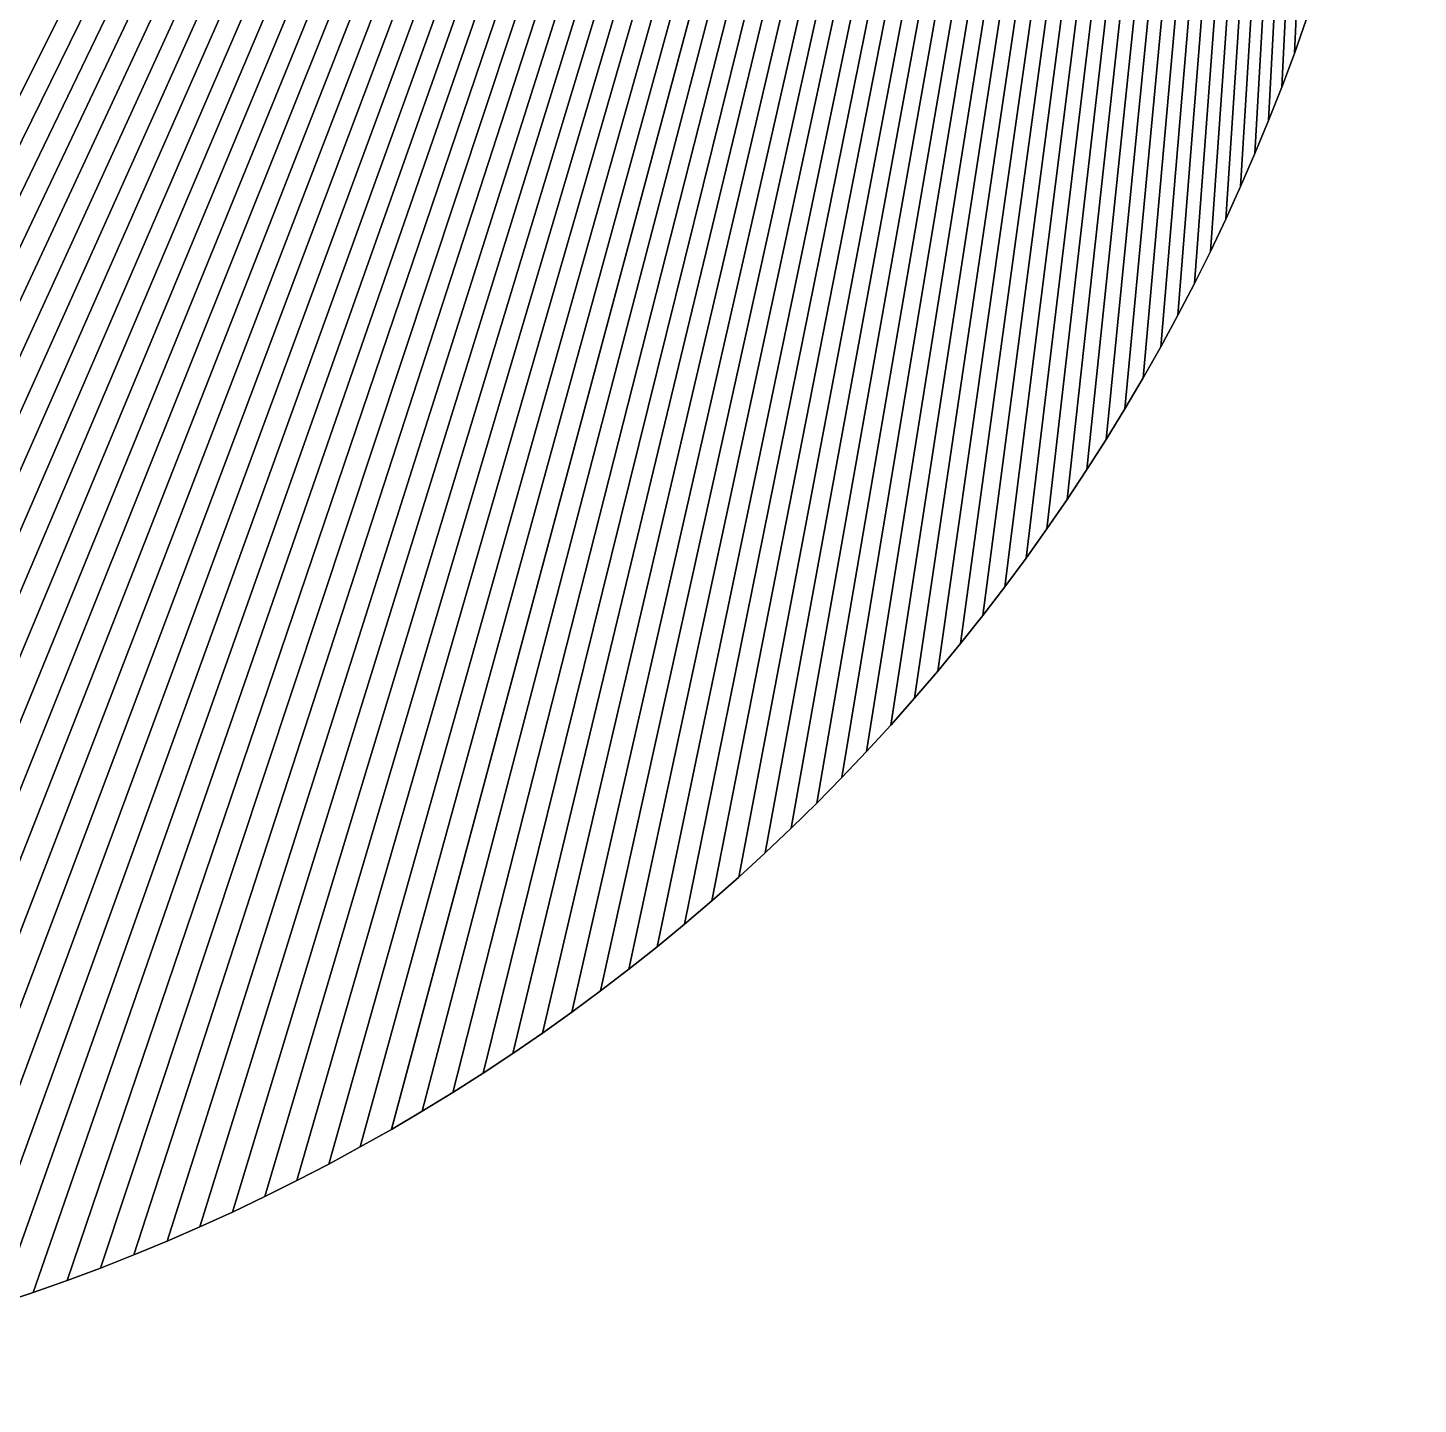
# Model space of a CAD drawing. Header units: metres. Extents: x 0 to 400, y 0 to 400.
# Drawn here: x 332.3 to 400, y 200 to 267.1 of the extents above; entities that cross this region are included whole.
import ezdxf

# ---------------------------------------------------------------- set-up
doc = ezdxf.new("R2010")
doc.units = ezdxf.units.M

msp = doc.modelspace()

# ---------------------------------------------------------------- linework, layer by layer
for p, q in [((394.55188, 267.4432, -800), (393.96924, 265.79797, -800)), ((394.55188, 267.4432, -1200), (393.96924, 265.79797, -1200)), ((394.55188, 267.4432, -1200), (393.96924, 265.79797, -1200)), ((393.96924, 265.79797, -800), (394.55188, 267.4432, -800)), ((393.96924, 265.79797, -800), (393.35803, 264.1632, -800)), ((393.96924, 265.79797, -1200), (393.35803, 264.1632, -1200)), ((393.96924, 265.79797, -1200), (393.35803, 264.1632, -1200)), ((393.35803, 264.1632, -800), (393.96924, 265.79797, -800)), ((393.96924, 265.79797, -1200), (393.96924, 265.79797, -800)), ((393.96924, 265.79797, -800), (393.96924, 265.79797, -1200)), ((393.35803, 264.1632, -800), (392.71838, 262.53934, -800)), ((393.35803, 264.1632, -1200), (392.71838, 262.53934, -1200)), ((393.35803, 264.1632, -1200), (392.71838, 262.53934, -1200)), ((392.71838, 262.53934, -800), (393.35803, 264.1632, -800)), ((393.35803, 264.1632, -1200), (393.35803, 264.1632, -800)), ((393.35803, 264.1632, -800), (393.35803, 264.1632, -1200)), ((392.71838, 262.53934, -800), (392.05048, 260.92688, -800)), ((392.71838, 262.53934, -1200), (392.05048, 260.92688, -1200)), ((392.71838, 262.53934, -1200), (392.05048, 260.92688, -1200)), ((392.05048, 260.92688, -800), (392.71838, 262.53934, -800)), ((392.71838, 262.53934, -1200), (392.71838, 262.53934, -800)), ((392.71838, 262.53934, -800), (392.71838, 262.53934, -1200)), ((392.05048, 260.92688, -800), (391.35455, 259.32635, -800)), ((392.05048, 260.92688, -1200), (391.35455, 259.32635, -1200)), ((392.05048, 260.92688, -1200), (391.35455, 259.32635, -1200)), ((391.35455, 259.32635, -800), (392.05048, 260.92688, -800)), ((392.05048, 260.92688, -1200), (392.05048, 260.92688, -800)), ((392.05048, 260.92688, -800), (392.05048, 260.92688, -1200)), ((391.35455, 259.32635, -800), (390.63077, 257.73816, -800)), ((391.35455, 259.32635, -1200), (390.63077, 257.73816, -1200)), ((391.35455, 259.32635, -1200), (390.63077, 257.73816, -1200)), ((390.63077, 257.73816, -800), (391.35455, 259.32635, -800)), ((391.35455, 259.32635, -1200), (391.35455, 259.32635, -800)), ((391.35455, 259.32635, -800), (391.35455, 259.32635, -1200)), ((390.63077, 257.73816, -800), (389.8794, 256.16287, -800)), ((390.63077, 257.73816, -1200), (389.8794, 256.16287, -1200)), ((390.63077, 257.73816, -1200), (389.8794, 256.16287, -1200)), ((389.8794, 256.16287, -800), (390.63077, 257.73816, -800)), ((390.63077, 257.73816, -1200), (390.63077, 257.73816, -800)), ((390.63077, 257.73816, -800), (390.63077, 257.73816, -1200)), ((389.8794, 256.16287, -800), (389.10065, 254.60095, -800)), ((389.8794, 256.16287, -1200), (389.10065, 254.60095, -1200)), ((389.8794, 256.16287, -1200), (389.10065, 254.60095, -1200)), ((389.10065, 254.60095, -800), (389.8794, 256.16287, -800)), ((389.8794, 256.16287, -1200), (389.8794, 256.16287, -800)), ((389.8794, 256.16287, -800), (389.8794, 256.16287, -1200)), ((389.10065, 254.60095, -800), (388.29477, 253.05286, -800)), ((389.10065, 254.60095, -1200), (388.29477, 253.05286, -1200)), ((389.10065, 254.60095, -1200), (388.29477, 253.05286, -1200)), ((388.29477, 253.05286, -800), (389.10065, 254.60095, -800)), ((389.10065, 254.60095, -1200), (389.10065, 254.60095, -800)), ((389.10065, 254.60095, -800), (389.10065, 254.60095, -1200)), ((388.29477, 253.05286, -800), (387.46198, 251.51906, -800)), ((388.29477, 253.05286, -1200), (387.46198, 251.51906, -1200)), ((388.29477, 253.05286, -1200), (387.46198, 251.51906, -1200)), ((387.46198, 251.51906, -800), (388.29477, 253.05286, -800)), ((388.29477, 253.05286, -1200), (388.29477, 253.05286, -800)), ((388.29477, 253.05286, -800), (388.29477, 253.05286, -1200)), ((387.46198, 251.51906, -800), (386.60254, 249.99998, -800)), ((387.46198, 251.51906, -1200), (386.60254, 249.99998, -1200)), ((387.46198, 251.51906, -1200), (386.60254, 249.99998, -1200)), ((386.60254, 249.99998, -800), (387.46198, 251.51906, -800)), ((387.46198, 251.51906, -1200), (387.46198, 251.51906, -800)), ((387.46198, 251.51906, -800), (387.46198, 251.51906, -1200)), ((386.60254, 249.99998, -800), (385.71674, 248.49619, -800)), ((386.60254, 249.99998, -1200), (385.71674, 248.49619, -1200)), ((386.60254, 249.99998, -1200), (385.71674, 248.49619, -1200)), ((385.71674, 248.49619, -800), (386.60254, 249.99998, -800)), ((386.60254, 249.99998, -1200), (386.60254, 249.99998, -800)), ((386.60254, 249.99998, -800), (386.60254, 249.99998, -1200)), ((385.71674, 248.49619, -800), (384.8048, 247.00807, -800)), ((385.71674, 248.49619, -1200), (384.8048, 247.00807, -1200)), ((385.71674, 248.49619, -1200), (384.8048, 247.00807, -1200)), ((384.8048, 247.00807, -800), (385.71674, 248.49619, -800)), ((385.71674, 248.49619, -1200), (385.71674, 248.49619, -800)), ((385.71674, 248.49619, -800), (385.71674, 248.49619, -1200)), ((384.8048, 247.00807, -800), (383.86707, 245.5361, -800)), ((384.8048, 247.00807, -1200), (383.86707, 245.5361, -1200)), ((384.8048, 247.00807, -1200), (383.86707, 245.5361, -1200)), ((383.86707, 245.5361, -800), (384.8048, 247.00807, -800)), ((384.8048, 247.00807, -1200), (384.8048, 247.00807, -800)), ((384.8048, 247.00807, -800), (384.8048, 247.00807, -1200)), ((383.86707, 245.5361, -800), (382.90375, 244.08069, -800)), ((383.86707, 245.5361, -1200), (382.90375, 244.08069, -1200)), ((383.86707, 245.5361, -1200), (382.90375, 244.08069, -1200)), ((382.90375, 244.08069, -800), (383.86707, 245.5361, -800)), ((383.86707, 245.5361, -1200), (383.86707, 245.5361, -800)), ((383.86707, 245.5361, -800), (383.86707, 245.5361, -1200)), ((382.90375, 244.08069, -800), (381.9152, 242.64233, -800)), ((382.90375, 244.08069, -1200), (381.9152, 242.64233, -1200)), ((382.90375, 244.08069, -1200), (381.9152, 242.64233, -1200)), ((381.9152, 242.64233, -800), (382.90375, 244.08069, -800)), ((382.90375, 244.08069, -1200), (382.90375, 244.08069, -800)), ((382.90375, 244.08069, -800), (382.90375, 244.08069, -1200)), ((381.9152, 242.64233, -800), (380.9017, 241.22147, -800)), ((381.9152, 242.64233, -1200), (380.9017, 241.22147, -1200)), ((381.9152, 242.64233, -1200), (380.9017, 241.22147, -1200)), ((380.9017, 241.22147, -800), (381.9152, 242.64233, -800)), ((381.9152, 242.64233, -1200), (381.9152, 242.64233, -800)), ((381.9152, 242.64233, -800), (381.9152, 242.64233, -1200)), ((380.9017, 241.22147, -800), (379.86356, 239.8185, -800)), ((380.9017, 241.22147, -1200), (379.86356, 239.8185, -1200)), ((380.9017, 241.22147, -1200), (379.86356, 239.8185, -1200)), ((379.86356, 239.8185, -800), (380.9017, 241.22147, -800)), ((380.9017, 241.22147, -1200), (380.9017, 241.22147, -800)), ((380.9017, 241.22147, -800), (380.9017, 241.22147, -1200)), ((379.86356, 239.8185, -800), (378.8011, 238.43387, -800)), ((379.86356, 239.8185, -1200), (378.8011, 238.43387, -1200)), ((379.86356, 239.8185, -1200), (378.8011, 238.43387, -1200)), ((378.8011, 238.43387, -800), (379.86356, 239.8185, -800)), ((379.86356, 239.8185, -1200), (379.86356, 239.8185, -800)), ((379.86356, 239.8185, -800), (379.86356, 239.8185, -1200)), ((378.8011, 238.43387, -800), (377.71457, 237.06793, -800)), ((378.8011, 238.43387, -1200), (377.71457, 237.06793, -1200)), ((378.8011, 238.43387, -1200), (377.71457, 237.06793, -1200)), ((377.71457, 237.06793, -800), (378.8011, 238.43387, -800)), ((378.8011, 238.43387, -1200), (378.8011, 238.43387, -800)), ((378.8011, 238.43387, -800), (378.8011, 238.43387, -1200)), ((377.71457, 237.06793, -800), (376.60443, 235.72122, -800)), ((377.71457, 237.06793, -1200), (376.60443, 235.72122, -1200)), ((377.71457, 237.06793, -1200), (376.60443, 235.72122, -1200)), ((376.60443, 235.72122, -800), (377.71457, 237.06793, -800)), ((377.71457, 237.06793, -1200), (377.71457, 237.06793, -800)), ((377.71457, 237.06793, -800), (377.71457, 237.06793, -1200)), ((376.60443, 235.72122, -800), (375.47095, 234.39409, -800)), ((376.60443, 235.72122, -1200), (375.47095, 234.39409, -1200)), ((376.60443, 235.72122, -1200), (375.47095, 234.39409, -1200)), ((375.47095, 234.39409, -800), (376.60443, 235.72122, -800)), ((376.60443, 235.72122, -1200), (376.60443, 235.72122, -800)), ((376.60443, 235.72122, -800), (376.60443, 235.72122, -1200)), ((375.47095, 234.39409, -800), (374.31448, 233.08694, -800)), ((375.47095, 234.39409, -1200), (374.31448, 233.08694, -1200)), ((375.47095, 234.39409, -1200), (374.31448, 233.08694, -1200)), ((374.31448, 233.08694, -800), (375.47095, 234.39409, -800)), ((375.47095, 234.39409, -1200), (375.47095, 234.39409, -800)), ((375.47095, 234.39409, -800), (375.47095, 234.39409, -1200)), ((374.31448, 233.08694, -800), (373.13538, 231.80017, -800)), ((374.31448, 233.08694, -1200), (373.13538, 231.80017, -1200)), ((374.31448, 233.08694, -1200), (373.13538, 231.80017, -1200)), ((373.13538, 231.80017, -800), (374.31448, 233.08694, -800)), ((374.31448, 233.08694, -1200), (374.31448, 233.08694, -800)), ((374.31448, 233.08694, -800), (374.31448, 233.08694, -1200)), ((373.13538, 231.80017, -800), (371.93396, 230.53415, -800)), ((373.13538, 231.80017, -1200), (371.93396, 230.53415, -1200)), ((373.13538, 231.80017, -1200), (371.93396, 230.53415, -1200)), ((371.93396, 230.53415, -800), (373.13538, 231.80017, -800)), ((373.13538, 231.80017, -1200), (373.13538, 231.80017, -800)), ((373.13538, 231.80017, -800), (373.13538, 231.80017, -1200)), ((371.93396, 230.53415, -800), (370.71066, 229.2893, -800)), ((371.93396, 230.53415, -1200), (370.71066, 229.2893, -1200)), ((371.93396, 230.53415, -1200), (370.71066, 229.2893, -1200)), ((370.71066, 229.2893, -800), (371.93396, 230.53415, -800)), ((371.93396, 230.53415, -1200), (371.93396, 230.53415, -800)), ((371.93396, 230.53415, -800), (371.93396, 230.53415, -1200)), ((370.71066, 229.2893, -800), (369.46582, 228.06601, -800)), ((370.71066, 229.2893, -1200), (369.46582, 228.06601, -1200)), ((370.71066, 229.2893, -1200), (369.46582, 228.06601, -1200)), ((369.46582, 228.06601, -800), (370.71066, 229.2893, -800)), ((370.71066, 229.2893, -1200), (370.71066, 229.2893, -800)), ((370.71066, 229.2893, -800), (370.71066, 229.2893, -1200)), ((369.46582, 228.06601, -800), (368.19983, 226.86464, -800)), ((369.46582, 228.06601, -1200), (368.19983, 226.86464, -1200)), ((369.46582, 228.06601, -1200), (368.19983, 226.86464, -1200)), ((368.19983, 226.86464, -800), (369.46582, 228.06601, -800)), ((369.46582, 228.06601, -1200), (369.46582, 228.06601, -800)), ((369.46582, 228.06601, -800), (369.46582, 228.06601, -1200)), ((368.19983, 226.86464, -800), (366.9131, 225.68552, -800)), ((368.19983, 226.86464, -1200), (366.9131, 225.68552, -1200)), ((368.19983, 226.86464, -1200), (366.9131, 225.68552, -1200)), ((366.9131, 225.68552, -800), (368.19983, 226.86464, -800)), ((368.19983, 226.86464, -1200), (368.19983, 226.86464, -800)), ((368.19983, 226.86464, -800), (368.19983, 226.86464, -1200)), ((366.9131, 225.68552, -800), (365.6059, 224.52902, -800)), ((366.9131, 225.68552, -1200), (365.6059, 224.52902, -1200)), ((366.9131, 225.68552, -1200), (365.6059, 224.52902, -1200)), ((365.6059, 224.52902, -800), (366.9131, 225.68552, -800)), ((366.9131, 225.68552, -1200), (366.9131, 225.68552, -800)), ((366.9131, 225.68552, -800), (366.9131, 225.68552, -1200)), ((365.6059, 224.52902, -800), (364.27875, 223.39555, -800)), ((365.6059, 224.52902, -1200), (364.27875, 223.39555, -1200)), ((365.6059, 224.52902, -1200), (364.27875, 223.39555, -1200)), ((364.27875, 223.39555, -800), (365.6059, 224.52902, -800)), ((365.6059, 224.52902, -1200), (365.6059, 224.52902, -800)), ((365.6059, 224.52902, -800), (365.6059, 224.52902, -1200)), ((364.27875, 223.39555, -800), (362.93204, 222.2854, -800)), ((364.27875, 223.39555, -1200), (362.93204, 222.2854, -1200)), ((364.27875, 223.39555, -1200), (362.93204, 222.2854, -1200)), ((362.93204, 222.2854, -800), (364.27875, 223.39555, -800)), ((364.27875, 223.39555, -1200), (364.27875, 223.39555, -800)), ((364.27875, 223.39555, -800), (364.27875, 223.39555, -1200)), ((362.93204, 222.2854, -800), (361.56616, 221.19893, -800)), ((362.93204, 222.2854, -1200), (361.56616, 221.19893, -1200)), ((362.93204, 222.2854, -1200), (361.56616, 221.19893, -1200)), ((361.56616, 221.19893, -800), (362.93204, 222.2854, -800)), ((362.93204, 222.2854, -1200), (362.93204, 222.2854, -800)), ((362.93204, 222.2854, -800), (362.93204, 222.2854, -1200)), ((361.56616, 221.19893, -800), (360.18152, 220.13646, -800)), ((361.56616, 221.19893, -1200), (360.18152, 220.13646, -1200)), ((361.56616, 221.19893, -1200), (360.18152, 220.13646, -1200)), ((360.18152, 220.13646, -800), (361.56616, 221.19893, -800)), ((361.56616, 221.19893, -1200), (361.56616, 221.19893, -800)), ((361.56616, 221.19893, -800), (361.56616, 221.19893, -1200)), ((360.18152, 220.13646, -800), (358.7785, 219.0983, -800)), ((360.18152, 220.13646, -1200), (358.7785, 219.0983, -1200)), ((360.18152, 220.13646, -1200), (358.7785, 219.0983, -1200)), ((358.7785, 219.0983, -800), (360.18152, 220.13646, -800)), ((360.18152, 220.13646, -1200), (360.18152, 220.13646, -800)), ((360.18152, 220.13646, -800), (360.18152, 220.13646, -1200)), ((358.7785, 219.0983, -800), (357.35764, 218.08478, -800)), ((358.7785, 219.0983, -1200), (357.35764, 218.08478, -1200)), ((358.7785, 219.0983, -1200), (357.35764, 218.08478, -1200)), ((357.35764, 218.08478, -800), (358.7785, 219.0983, -800)), ((358.7785, 219.0983, -1200), (358.7785, 219.0983, -800)), ((358.7785, 219.0983, -800), (358.7785, 219.0983, -1200)), ((357.35764, 218.08478, -800), (355.91928, 217.09624, -800)), ((357.35764, 218.08478, -1200), (355.91928, 217.09624, -1200)), ((357.35764, 218.08478, -1200), (355.91928, 217.09624, -1200)), ((355.91928, 217.09624, -800), (357.35764, 218.08478, -800)), ((357.35764, 218.08478, -1200), (357.35764, 218.08478, -800)), ((357.35764, 218.08478, -800), (357.35764, 218.08478, -1200)), ((355.91928, 217.09624, -800), (354.46393, 216.13295, -800)), ((355.91928, 217.09624, -1200), (354.46393, 216.13295, -1200)), ((355.91928, 217.09624, -1200), (354.46393, 216.13295, -1200)), ((354.46393, 216.13295, -800), (355.91928, 217.09624, -800)), ((355.91928, 217.09624, -1200), (355.91928, 217.09624, -800)), ((355.91928, 217.09624, -800), (355.91928, 217.09624, -1200)), ((354.46393, 216.13295, -800), (352.99194, 215.1952, -800)), ((354.46393, 216.13295, -1200), (352.99194, 215.1952, -1200)), ((354.46393, 216.13295, -1200), (352.99194, 215.1952, -1200)), ((352.99194, 215.1952, -800), (354.46393, 216.13295, -800)), ((354.46393, 216.13295, -1200), (354.46393, 216.13295, -800)), ((354.46393, 216.13295, -800), (354.46393, 216.13295, -1200)), ((352.99194, 215.1952, -800), (351.50378, 214.28326, -800)), ((352.99194, 215.1952, -1200), (351.50378, 214.28326, -1200)), ((352.99194, 215.1952, -1200), (351.50378, 214.28326, -1200)), ((351.50378, 214.28326, -800), (352.99194, 215.1952, -800)), ((352.99194, 215.1952, -1200), (352.99194, 215.1952, -800)), ((352.99194, 215.1952, -800), (352.99194, 215.1952, -1200)), ((351.50378, 214.28326, -800), (350, 213.39746, -800)), ((351.50378, 214.28326, -1200), (350, 213.39746, -1200)), ((351.50378, 214.28326, -1200), (350, 213.39746, -1200)), ((350, 213.39746, -800), (351.50378, 214.28326, -800)), ((351.50378, 214.28326, -1200), (351.50378, 214.28326, -800)), ((351.50378, 214.28326, -800), (351.50378, 214.28326, -1200)), ((350, 213.39746, -800), (348.48096, 212.53802, -800)), ((350, 213.39746, -1200), (348.48096, 212.53802, -1200)), ((350, 213.39746, -1200), (348.48096, 212.53802, -1200)), ((348.48096, 212.53802, -800), (350, 213.39746, -800)), ((350, 213.39746, -1200), (350, 213.39746, -800)), ((350, 213.39746, -800), (350, 213.39746, -1200)), ((348.48096, 212.53802, -800), (346.94717, 211.70525, -800)), ((348.48096, 212.53802, -1200), (346.94717, 211.70525, -1200)), ((348.48096, 212.53802, -1200), (346.94717, 211.70525, -1200)), ((346.94717, 211.70525, -800), (348.48096, 212.53802, -800)), ((348.48096, 212.53802, -1200), (348.48096, 212.53802, -800)), ((348.48096, 212.53802, -800), (348.48096, 212.53802, -1200)), ((346.94717, 211.70525, -800), (345.39902, 210.89934, -800)), ((346.94717, 211.70525, -1200), (345.39902, 210.89934, -1200)), ((346.94717, 211.70525, -1200), (345.39902, 210.89934, -1200)), ((345.39902, 210.89934, -800), (346.94717, 211.70525, -800)), ((346.94717, 211.70525, -1200), (346.94717, 211.70525, -800)), ((346.94717, 211.70525, -800), (346.94717, 211.70525, -1200)), ((345.39902, 210.89934, -800), (343.8371, 210.12059, -800)), ((345.39902, 210.89934, -1200), (343.8371, 210.12059, -1200)), ((345.39902, 210.89934, -1200), (343.8371, 210.12059, -1200)), ((343.8371, 210.12059, -800), (345.39902, 210.89934, -800)), ((345.39902, 210.89934, -1200), (345.39902, 210.89934, -800)), ((345.39902, 210.89934, -800), (345.39902, 210.89934, -1200)), ((343.8371, 210.12059, -800), (342.2618, 209.36922, -800)), ((343.8371, 210.12059, -1200), (342.2618, 209.36922, -1200)), ((343.8371, 210.12059, -1200), (342.2618, 209.36922, -1200)), ((342.2618, 209.36922, -800), (343.8371, 210.12059, -800)), ((343.8371, 210.12059, -1200), (343.8371, 210.12059, -800)), ((343.8371, 210.12059, -800), (343.8371, 210.12059, -1200)), ((342.2618, 209.36922, -800), (340.67368, 208.64545, -800)), ((342.2618, 209.36922, -1200), (340.67368, 208.64545, -1200)), ((342.2618, 209.36922, -1200), (340.67368, 208.64545, -1200)), ((340.67368, 208.64545, -800), (342.2618, 209.36922, -800)), ((342.2618, 209.36922, -1200), (342.2618, 209.36922, -800)), ((342.2618, 209.36922, -800), (342.2618, 209.36922, -1200)), ((340.67368, 208.64545, -800), (339.07312, 207.94952, -800)), ((340.67368, 208.64545, -1200), (339.07312, 207.94952, -1200)), ((340.67368, 208.64545, -1200), (339.07312, 207.94952, -1200)), ((339.07312, 207.94952, -800), (340.67368, 208.64545, -800)), ((340.67368, 208.64545, -1200), (340.67368, 208.64545, -800)), ((340.67368, 208.64545, -800), (340.67368, 208.64545, -1200)), ((339.07312, 207.94952, -800), (337.46063, 207.28162, -800)), ((339.07312, 207.94952, -1200), (337.46063, 207.28162, -1200)), ((339.07312, 207.94952, -1200), (337.46063, 207.28162, -1200)), ((337.46063, 207.28162, -800), (339.07312, 207.94952, -800)), ((339.07312, 207.94952, -1200), (339.07312, 207.94952, -800)), ((339.07312, 207.94952, -800), (339.07312, 207.94952, -1200)), ((337.46063, 207.28162, -800), (335.8368, 206.64195, -800)), ((337.46063, 207.28162, -1200), (335.8368, 206.64195, -1200)), ((337.46063, 207.28162, -1200), (335.8368, 206.64195, -1200)), ((335.8368, 206.64195, -800), (337.46063, 207.28162, -800)), ((337.46063, 207.28162, -1200), (337.46063, 207.28162, -800)), ((337.46063, 207.28162, -800), (337.46063, 207.28162, -1200)), ((335.8368, 206.64195, -800), (334.20203, 206.03073, -800)), ((335.8368, 206.64195, -1200), (334.20203, 206.03073, -1200)), ((335.8368, 206.64195, -1200), (334.20203, 206.03073, -1200)), ((334.20203, 206.03073, -800), (335.8368, 206.64195, -800)), ((335.8368, 206.64195, -1200), (335.8368, 206.64195, -800)), ((335.8368, 206.64195, -800), (335.8368, 206.64195, -1200)), ((334.20203, 206.03073, -800), (332.55682, 205.44815, -800)), ((334.20203, 206.03073, -1200), (332.55682, 205.44815, -1200)), ((334.20203, 206.03073, -1200), (332.55682, 205.44815, -1200)), ((332.55682, 205.44815, -800), (334.20203, 206.03073, -800)), ((334.20203, 206.03073, -1200), (334.20203, 206.03073, -800)), ((334.20203, 206.03073, -800), (334.20203, 206.03073, -1200)), ((332.55682, 205.44815, -800), (330.9017, 204.89435, -800)), ((332.55682, 205.44815, -1200), (330.9017, 204.89435, -1200)), ((332.55682, 205.44815, -1200), (330.9017, 204.89435, -1200)), ((330.9017, 204.89435, -800), (332.55682, 205.44815, -800)), ((332.55682, 205.44815, -1200), (332.55682, 205.44815, -800)), ((332.55682, 205.44815, -800), (332.55682, 205.44815, -1200))]:
    msp.add_line(p, q)
for points in [[(200, 200, -800), (0, 100, -800), (400, 400, -800), (400.0001, 400.0001, -799.9999)], [(400, 400, -800), (0, 100, -800), (0, 400, -800), (0.0001, 400.0001, -799.9999)], [(200, 200, -1200), (0, 100, -1200), (400, 400, -1200), (400.0001, 400.0001, -1199.9999)], [(400, 400, -1200), (0, 100, -1200), (0, 400, -1200), (0.0001, 400.0001, -1199.9999)], [(200, 200, -800), (400, 400, -800), (300, 200, -800), (300.0001, 200.0001, -799.9999)], [(200, 200, -1200), (400, 400, -1200), (300, 200, -1200), (300.0001, 200.0001, -1199.9999)], [(400, 400, -800), (301.74524, 200.01523, -800), (300, 200, -800), (300.0001, 200.0001, -799.9999)], [(400, 400, -1200), (301.74524, 200.01523, -1200), (300, 200, -1200), (300.0001, 200.0001, -1199.9999)], [(400, 400, -800), (303.48993, 200.06091, -800), (301.74524, 200.01523, -800), (301.74533, 200.01534, -799.9999)], [(400, 400, -1200), (303.48993, 200.06091, -1200), (301.74524, 200.01523, -1200), (301.74533, 200.01534, -1199.9999)], [(400, 400, -800), (305.2336, 200.13705, -800), (303.48993, 200.06091, -800), (303.49002, 200.06102, -799.9999)], [(400, 400, -1200), (305.2336, 200.13705, -1200), (303.48993, 200.06091, -1200), (303.49002, 200.06102, -1199.9999)], [(400, 400, -800), (306.97565, 200.24359, -800), (305.2336, 200.13705, -800), (305.2337, 200.13716, -799.9999)], [(400, 400, -1200), (306.97565, 200.24359, -1200), (305.2336, 200.13705, -1200), (305.2337, 200.13716, -1199.9999)], [(400, 400, -800), (308.71558, 200.38052, -800), (306.97565, 200.24359, -800), (306.97574, 200.2437, -799.9999)], [(400, 400, -1200), (308.71558, 200.38052, -1200), (306.97565, 200.24359, -1200), (306.97574, 200.2437, -1199.9999)], [(400, 400, -800), (310.45285, 200.5478, -800), (308.71558, 200.38052, -800), (308.71567, 200.38063, -799.9999)], [(400, 400, -1200), (310.45285, 200.5478, -1200), (308.71558, 200.38052, -1200), (308.71567, 200.38063, -1199.9999)], [(400, 400, -800), (312.18692, 200.74538, -800), (310.45285, 200.5478, -800), (310.45294, 200.54791, -799.9999)], [(400, 400, -1200), (312.18692, 200.74538, -1200), (310.45285, 200.5478, -1200), (310.45294, 200.54791, -1199.9999)], [(400, 400, -800), (313.91733, 200.9732, -800), (312.18692, 200.74538, -800), (312.187, 200.74548, -799.9999)], [(400, 400, -1200), (313.91733, 200.9732, -1200), (312.18692, 200.74538, -1200), (312.187, 200.74548, -1199.9999)], [(400, 400, -800), (315.64346, 201.23117, -800), (313.91733, 200.9732, -800), (313.91742, 200.97331, -799.9999)], [(400, 400, -1200), (315.64346, 201.23117, -1200), (313.91733, 200.9732, -1200), (313.91742, 200.97331, -1199.9999)], [(400, 400, -800), (317.3648, 201.51923, -800), (315.64346, 201.23117, -800), (315.64355, 201.23128, -799.9999)], [(400, 400, -1200), (317.3648, 201.51923, -1200), (315.64346, 201.23117, -1200), (315.64355, 201.23128, -1199.9999)], [(400, 400, -800), (319.08087, 201.83728, -800), (317.3648, 201.51923, -800), (317.3649, 201.51933, -799.9999)], [(400, 400, -1200), (319.08087, 201.83728, -1200), (317.3648, 201.51923, -1200), (317.3649, 201.51933, -1199.9999)], [(400, 400, -800), (320.79114, 202.18524, -800), (319.08087, 201.83728, -800), (319.08096, 201.83739, -799.9999)], [(400, 400, -1200), (320.79114, 202.18524, -1200), (319.08087, 201.83728, -1200), (319.08096, 201.83739, -1199.9999)], [(400, 400, -800), (322.49512, 202.563, -800), (320.79114, 202.18524, -800), (320.79123, 202.18535, -799.9999)], [(400, 400, -1200), (322.49512, 202.563, -1200), (320.79114, 202.18524, -1200), (320.79123, 202.18535, -1199.9999)], [(400, 400, -800), (324.1922, 202.97043, -800), (322.49512, 202.563, -800), (322.4952, 202.56311, -799.9999)], [(400, 400, -1200), (324.1922, 202.97043, -1200), (322.49512, 202.563, -1200), (322.4952, 202.56311, -1199.9999)], [(400, 400, -800), (325.8819, 203.40741, -800), (324.1922, 202.97043, -800), (324.1923, 202.97054, -799.9999)], [(400, 400, -1200), (325.8819, 203.40741, -1200), (324.1922, 202.97043, -1200), (324.1923, 202.97054, -1199.9999)], [(400, 400, -800), (327.56372, 203.87383, -800), (325.8819, 203.40741, -800), (325.882, 203.40752, -799.9999)], [(400, 400, -1200), (327.56372, 203.87383, -1200), (325.8819, 203.40741, -1200), (325.882, 203.40752, -1199.9999)], [(400, 400, -800), (329.23715, 204.3695, -800), (327.56372, 203.87383, -800), (327.5638, 203.87393, -799.9999)], [(400, 400, -1200), (329.23715, 204.3695, -1200), (327.56372, 203.87383, -1200), (327.5638, 203.87393, -1199.9999)], [(400, 400, -800), (330.9017, 204.89435, -800), (329.23715, 204.3695, -800), (329.23724, 204.36961, -799.9999)], [(400, 400, -1200), (330.9017, 204.89435, -1200), (329.23715, 204.3695, -1200), (329.23724, 204.36961, -1199.9999)], [(400, 400, -800), (332.55682, 205.44815, -800), (330.9017, 204.89435, -800), (330.9018, 204.89445, -799.9999)], [(400, 400, -1200), (332.55682, 205.44815, -1200), (330.9017, 204.89435, -1200), (330.9018, 204.89445, -1199.9999)], [(400, 400, -800), (334.20203, 206.03073, -800), (332.55682, 205.44815, -800), (332.55692, 205.44826, -799.9999)], [(400, 400, -1200), (334.20203, 206.03073, -1200), (332.55682, 205.44815, -1200), (332.55692, 205.44826, -1199.9999)], [(400, 400, -800), (335.8368, 206.64195, -800), (334.20203, 206.03073, -800), (334.20212, 206.03084, -799.9999)], [(400, 400, -1200), (335.8368, 206.64195, -1200), (334.20203, 206.03073, -1200), (334.20212, 206.03084, -1199.9999)], [(400, 400, -800), (337.46063, 207.28162, -800), (335.8368, 206.64195, -800), (335.83688, 206.64206, -799.9999)], [(400, 400, -1200), (337.46063, 207.28162, -1200), (335.8368, 206.64195, -1200), (335.83688, 206.64206, -1199.9999)], [(400, 400, -800), (339.07312, 207.94952, -800), (337.46063, 207.28162, -800), (337.46072, 207.28172, -799.9999)], [(400, 400, -1200), (339.07312, 207.94952, -1200), (337.46063, 207.28162, -1200), (337.46072, 207.28172, -1199.9999)], [(400, 400, -800), (340.67368, 208.64545, -800), (339.07312, 207.94952, -800), (339.0732, 207.94963, -799.9999)], [(400, 400, -1200), (340.67368, 208.64545, -1200), (339.07312, 207.94952, -1200), (339.0732, 207.94963, -1199.9999)], [(400, 400, -800), (342.2618, 209.36922, -800), (340.67368, 208.64545, -800), (340.67377, 208.64555, -799.9999)], [(400, 400, -1200), (342.2618, 209.36922, -1200), (340.67368, 208.64545, -1200), (340.67377, 208.64555, -1199.9999)], [(400, 400, -800), (343.8371, 210.12059, -800), (342.2618, 209.36922, -800), (342.2619, 209.36932, -799.9999)], [(400, 400, -1200), (343.8371, 210.12059, -1200), (342.2618, 209.36922, -1200), (342.2619, 209.36932, -1199.9999)], [(400, 400, -800), (345.39902, 210.89934, -800), (343.8371, 210.12059, -800), (343.8372, 210.1207, -799.9999)], [(400, 400, -1200), (345.39902, 210.89934, -1200), (343.8371, 210.12059, -1200), (343.8372, 210.1207, -1199.9999)], [(400, 400, -800), (346.94717, 211.70525, -800), (345.39902, 210.89934, -800), (345.3991, 210.89944, -799.9999)], [(400, 400, -1200), (346.94717, 211.70525, -1200), (345.39902, 210.89934, -1200), (345.3991, 210.89944, -1199.9999)], [(400, 400, -800), (348.48096, 212.53802, -800), (346.94717, 211.70525, -800), (346.94727, 211.70535, -799.9999)], [(400, 400, -1200), (348.48096, 212.53802, -1200), (346.94717, 211.70525, -1200), (346.94727, 211.70535, -1199.9999)], [(400, 400, -800), (350, 213.39746, -800), (348.48096, 212.53802, -800), (348.48105, 212.53813, -799.9999)], [(400, 400, -1200), (350, 213.39746, -1200), (348.48096, 212.53802, -1200), (348.48105, 212.53813, -1199.9999)], [(400, 400, -800), (351.50378, 214.28326, -800), (350, 213.39746, -800), (350.0001, 213.39757, -799.9999)], [(400, 400, -1200), (351.50378, 214.28326, -1200), (350, 213.39746, -1200), (350.0001, 213.39757, -1199.9999)], [(400, 400, -800), (352.99194, 215.1952, -800), (351.50378, 214.28326, -800), (351.50388, 214.28337, -799.9999)], [(400, 400, -1200), (352.99194, 215.1952, -1200), (351.50378, 214.28326, -1200), (351.50388, 214.28337, -1199.9999)], [(400, 400, -800), (354.46393, 216.13295, -800), (352.99194, 215.1952, -800), (352.99203, 215.19531, -799.9999)], [(400, 400, -1200), (354.46393, 216.13295, -1200), (352.99194, 215.1952, -1200), (352.99203, 215.19531, -1199.9999)], [(400, 400, -800), (355.91928, 217.09624, -800), (354.46393, 216.13295, -800), (354.46402, 216.13306, -799.9999)], [(400, 400, -1200), (355.91928, 217.09624, -1200), (354.46393, 216.13295, -1200), (354.46402, 216.13306, -1199.9999)], [(400, 400, -800), (357.35764, 218.08478, -800), (355.91928, 217.09624, -800), (355.91937, 217.09634, -799.9999)], [(400, 400, -1200), (357.35764, 218.08478, -1200), (355.91928, 217.09624, -1200), (355.91937, 217.09634, -1199.9999)], [(400, 400, -800), (358.7785, 219.0983, -800), (357.35764, 218.08478, -800), (357.35773, 218.08488, -799.9999)], [(400, 400, -1200), (358.7785, 219.0983, -1200), (357.35764, 218.08478, -1200), (357.35773, 218.08488, -1199.9999)], [(400, 400, -800), (360.18152, 220.13646, -800), (358.7785, 219.0983, -800), (358.7786, 219.0984, -799.9999)], [(400, 400, -1200), (360.18152, 220.13646, -1200), (358.7785, 219.0983, -1200), (358.7786, 219.0984, -1199.9999)], [(400, 400, -800), (361.56616, 221.19893, -800), (360.18152, 220.13646, -800), (360.1816, 220.13657, -799.9999)], [(400, 400, -1200), (361.56616, 221.19893, -1200), (360.18152, 220.13646, -1200), (360.1816, 220.13657, -1199.9999)], [(400, 400, -800), (362.93204, 222.2854, -800), (361.56616, 221.19893, -800), (361.56625, 221.19904, -799.9999)], [(400, 400, -1200), (362.93204, 222.2854, -1200), (361.56616, 221.19893, -1200), (361.56625, 221.19904, -1199.9999)], [(400, 400, -800), (364.27875, 223.39555, -800), (362.93204, 222.2854, -800), (362.93213, 222.2855, -799.9999)], [(400, 400, -1200), (364.27875, 223.39555, -1200), (362.93204, 222.2854, -1200), (362.93213, 222.2855, -1199.9999)], [(400, 400, -800), (365.6059, 224.52902, -800), (364.27875, 223.39555, -800), (364.27884, 223.39566, -799.9999)], [(400, 400, -1200), (365.6059, 224.52902, -1200), (364.27875, 223.39555, -1200), (364.27884, 223.39566, -1199.9999)], [(400, 400, -800), (366.9131, 225.68552, -800), (365.6059, 224.52902, -800), (365.606, 224.52913, -799.9999)], [(400, 400, -1200), (366.9131, 225.68552, -1200), (365.6059, 224.52902, -1200), (365.606, 224.52913, -1199.9999)], [(400, 400, -800), (368.19983, 226.86464, -800), (366.9131, 225.68552, -800), (366.91318, 225.68562, -799.9999)], [(400, 400, -1200), (368.19983, 226.86464, -1200), (366.9131, 225.68552, -1200), (366.91318, 225.68562, -1199.9999)], [(400, 400, -800), (369.46582, 228.06601, -800), (368.19983, 226.86464, -800), (368.19992, 226.86475, -799.9999)], [(400, 400, -1200), (369.46582, 228.06601, -1200), (368.19983, 226.86464, -1200), (368.19992, 226.86475, -1199.9999)], [(400, 400, -800), (370.71066, 229.2893, -800), (369.46582, 228.06601, -800), (369.4659, 228.06612, -799.9999)], [(400, 400, -1200), (370.71066, 229.2893, -1200), (369.46582, 228.06601, -1200), (369.4659, 228.06612, -1199.9999)], [(400, 400, -800), (371.93396, 230.53415, -800), (370.71066, 229.2893, -800), (370.71075, 229.28941, -799.9999)], [(400, 400, -1200), (371.93396, 230.53415, -1200), (370.71066, 229.2893, -1200), (370.71075, 229.28941, -1199.9999)], [(400, 400, -800), (373.13538, 231.80017, -800), (371.93396, 230.53415, -800), (371.93405, 230.53426, -799.9999)], [(400, 400, -1200), (373.13538, 231.80017, -1200), (371.93396, 230.53415, -1200), (371.93405, 230.53426, -1199.9999)], [(400, 400, -800), (374.31448, 233.08694, -800), (373.13538, 231.80017, -800), (373.13547, 231.80028, -799.9999)], [(400, 400, -1200), (374.31448, 233.08694, -1200), (373.13538, 231.80017, -1200), (373.13547, 231.80028, -1199.9999)], [(400, 400, -800), (375.47095, 234.39409, -800), (374.31448, 233.08694, -800), (374.31458, 233.08705, -799.9999)], [(400, 400, -1200), (375.47095, 234.39409, -1200), (374.31448, 233.08694, -1200), (374.31458, 233.08705, -1199.9999)], [(400, 400, -800), (376.60443, 235.72122, -800), (375.47095, 234.39409, -800), (375.47104, 234.3942, -799.9999)], [(400, 400, -1200), (376.60443, 235.72122, -1200), (375.47095, 234.39409, -1200), (375.47104, 234.3942, -1199.9999)], [(400, 400, -800), (377.71457, 237.06793, -800), (376.60443, 235.72122, -800), (376.60452, 235.72133, -799.9999)], [(400, 400, -1200), (377.71457, 237.06793, -1200), (376.60443, 235.72122, -1200), (376.60452, 235.72133, -1199.9999)], [(400, 400, -800), (378.8011, 238.43387, -800), (377.71457, 237.06793, -800), (377.71466, 237.06804, -799.9999)], [(400, 400, -1200), (378.8011, 238.43387, -1200), (377.71457, 237.06793, -1200), (377.71466, 237.06804, -1199.9999)], [(400, 400, -800), (379.86356, 239.8185, -800), (378.8011, 238.43387, -800), (378.80118, 238.43398, -799.9999)], [(400, 400, -1200), (379.86356, 239.8185, -1200), (378.8011, 238.43387, -1200), (378.80118, 238.43398, -1199.9999)], [(400, 400, -800), (380.9017, 241.22147, -800), (379.86356, 239.8185, -800), (379.86365, 239.8186, -799.9999)], [(400, 400, -1200), (380.9017, 241.22147, -1200), (379.86356, 239.8185, -1200), (379.86365, 239.8186, -1199.9999)], [(400, 400, -800), (381.9152, 242.64233, -800), (380.9017, 241.22147, -800), (380.9018, 241.22157, -799.9999)], [(400, 400, -1200), (381.9152, 242.64233, -1200), (380.9017, 241.22147, -1200), (380.9018, 241.22157, -1199.9999)], [(400, 400, -800), (382.90375, 244.08069, -800), (381.9152, 242.64233, -800), (381.91528, 242.64244, -799.9999)], [(400, 400, -1200), (382.90375, 244.08069, -1200), (381.9152, 242.64233, -1200), (381.91528, 242.64244, -1199.9999)], [(400, 400, -800), (383.86707, 245.5361, -800), (382.90375, 244.08069, -800), (382.90384, 244.0808, -799.9999)], [(400, 400, -1200), (383.86707, 245.5361, -1200), (382.90375, 244.08069, -1200), (382.90384, 244.0808, -1199.9999)], [(400, 400, -800), (384.8048, 247.00807, -800), (383.86707, 245.5361, -800), (383.86716, 245.53621, -799.9999)], [(400, 400, -1200), (384.8048, 247.00807, -1200), (383.86707, 245.5361, -1200), (383.86716, 245.53621, -1199.9999)], [(400, 400, -800), (385.71674, 248.49619, -800), (384.8048, 247.00807, -800), (384.8049, 247.00818, -799.9999)], [(400, 400, -1200), (385.71674, 248.49619, -1200), (384.8048, 247.00807, -1200), (384.8049, 247.00818, -1199.9999)], [(400, 400, -800), (386.60254, 249.99998, -800), (385.71674, 248.49619, -800), (385.71683, 248.49629, -799.9999)], [(400, 400, -1200), (386.60254, 249.99998, -1200), (385.71674, 248.49619, -1200), (385.71683, 248.49629, -1199.9999)], [(400, 400, -800), (387.46198, 251.51906, -800), (386.60254, 249.99998, -800), (386.60263, 250.00009, -799.9999)], [(400, 400, -1200), (387.46198, 251.51906, -1200), (386.60254, 249.99998, -1200), (386.60263, 250.00009, -1199.9999)], [(400, 400, -800), (388.29477, 253.05286, -800), (387.46198, 251.51906, -800), (387.46207, 251.51917, -799.9999)], [(400, 400, -1200), (388.29477, 253.05286, -1200), (387.46198, 251.51906, -1200), (387.46207, 251.51917, -1199.9999)], [(400, 400, -800), (389.10065, 254.60095, -800), (388.29477, 253.05286, -800), (388.29486, 253.05296, -799.9999)], [(400, 400, -1200), (389.10065, 254.60095, -1200), (388.29477, 253.05286, -1200), (388.29486, 253.05296, -1199.9999)], [(400, 400, -800), (389.8794, 256.16287, -800), (389.10065, 254.60095, -800), (389.10074, 254.60106, -799.9999)], [(400, 400, -1200), (389.8794, 256.16287, -1200), (389.10065, 254.60095, -1200), (389.10074, 254.60106, -1199.9999)], [(400, 400, -800), (390.63077, 257.73816, -800), (389.8794, 256.16287, -800), (389.8795, 256.16296, -799.9999)], [(400, 400, -1200), (390.63077, 257.73816, -1200), (389.8794, 256.16287, -1200), (389.8795, 256.16296, -1199.9999)], [(400, 400, -800), (391.35455, 259.32635, -800), (390.63077, 257.73816, -800), (390.63086, 257.73825, -799.9999)], [(400, 400, -1200), (391.35455, 259.32635, -1200), (390.63077, 257.73816, -1200), (390.63086, 257.73825, -1199.9999)], [(400, 400, -800), (392.05048, 260.92688, -800), (391.35455, 259.32635, -800), (391.35464, 259.32645, -799.9999)], [(400, 400, -1200), (392.05048, 260.92688, -1200), (391.35455, 259.32635, -1200), (391.35464, 259.32645, -1199.9999)], [(400, 400, -800), (392.71838, 262.53934, -800), (392.05048, 260.92688, -800), (392.05057, 260.92697, -799.9999)], [(400, 400, -1200), (392.71838, 262.53934, -1200), (392.05048, 260.92688, -1200), (392.05057, 260.92697, -1199.9999)], [(400, 400, -800), (393.35803, 264.1632, -800), (392.71838, 262.53934, -800), (392.71848, 262.53943, -799.9999)], [(400, 400, -1200), (393.35803, 264.1632, -1200), (392.71838, 262.53934, -1200), (392.71848, 262.53943, -1199.9999)], [(400, 400, -800), (393.96924, 265.79797, -800), (393.35803, 264.1632, -800), (393.35812, 264.1633, -799.9999)], [(400, 400, -1200), (393.96924, 265.79797, -1200), (393.35803, 264.1632, -1200), (393.35812, 264.1633, -1199.9999)], [(400, 400, -800), (394.55188, 267.4432, -800), (393.96924, 265.79797, -800), (393.96933, 265.79807, -799.9999)], [(400, 400, -1200), (394.55188, 267.4432, -1200), (393.96924, 265.79797, -1200), (393.96933, 265.79807, -1199.9999)], [(394.55188, 267.4432, -800), (394.55188, 267.4432, -1200), (393.96924, 265.79797, -800), (393.96933, 265.79807, -799.9999)], [(394.55188, 267.4432, -1200), (393.96924, 265.79797, -1200), (393.96924, 265.79797, -800), (393.96933, 265.79807, -799.9999)], [(393.96924, 265.79797, -800), (393.96924, 265.79797, -1200), (393.35803, 264.1632, -800), (393.35812, 264.1633, -799.9999)], [(393.96924, 265.79797, -1200), (393.35803, 264.1632, -1200), (393.35803, 264.1632, -800), (393.35812, 264.1633, -799.9999)], [(393.35803, 264.1632, -800), (393.35803, 264.1632, -1200), (392.71838, 262.53934, -800), (392.71848, 262.53943, -799.9999)], [(393.35803, 264.1632, -1200), (392.71838, 262.53934, -1200), (392.71838, 262.53934, -800), (392.71848, 262.53943, -799.9999)], [(392.71838, 262.53934, -800), (392.71838, 262.53934, -1200), (392.05048, 260.92688, -800), (392.05057, 260.92697, -799.9999)], [(392.71838, 262.53934, -1200), (392.05048, 260.92688, -1200), (392.05048, 260.92688, -800), (392.05057, 260.92697, -799.9999)], [(392.05048, 260.92688, -800), (392.05048, 260.92688, -1200), (391.35455, 259.32635, -800), (391.35464, 259.32645, -799.9999)], [(392.05048, 260.92688, -1200), (391.35455, 259.32635, -1200), (391.35455, 259.32635, -800), (391.35464, 259.32645, -799.9999)], [(391.35455, 259.32635, -800), (391.35455, 259.32635, -1200), (390.63077, 257.73816, -800), (390.63086, 257.73825, -799.9999)], [(391.35455, 259.32635, -1200), (390.63077, 257.73816, -1200), (390.63077, 257.73816, -800), (390.63086, 257.73825, -799.9999)], [(390.63077, 257.73816, -800), (390.63077, 257.73816, -1200), (389.8794, 256.16287, -800), (389.8795, 256.16296, -799.9999)], [(390.63077, 257.73816, -1200), (389.8794, 256.16287, -1200), (389.8794, 256.16287, -800), (389.8795, 256.16296, -799.9999)], [(389.8794, 256.16287, -800), (389.8794, 256.16287, -1200), (389.10065, 254.60095, -800), (389.10074, 254.60106, -799.9999)], [(389.8794, 256.16287, -1200), (389.10065, 254.60095, -1200), (389.10065, 254.60095, -800), (389.10074, 254.60106, -799.9999)], [(389.10065, 254.60095, -800), (389.10065, 254.60095, -1200), (388.29477, 253.05286, -800), (388.29486, 253.05296, -799.9999)], [(389.10065, 254.60095, -1200), (388.29477, 253.05286, -1200), (388.29477, 253.05286, -800), (388.29486, 253.05296, -799.9999)], [(388.29477, 253.05286, -800), (388.29477, 253.05286, -1200), (387.46198, 251.51906, -800), (387.46207, 251.51917, -799.9999)], [(388.29477, 253.05286, -1200), (387.46198, 251.51906, -1200), (387.46198, 251.51906, -800), (387.46207, 251.51917, -799.9999)], [(387.46198, 251.51906, -800), (387.46198, 251.51906, -1200), (386.60254, 249.99998, -800), (386.60263, 250.00009, -799.9999)], [(387.46198, 251.51906, -1200), (386.60254, 249.99998, -1200), (386.60254, 249.99998, -800), (386.60263, 250.00009, -799.9999)], [(386.60254, 249.99998, -800), (386.60254, 249.99998, -1200), (385.71674, 248.49619, -800), (385.71683, 248.49629, -799.9999)], [(386.60254, 249.99998, -1200), (385.71674, 248.49619, -1200), (385.71674, 248.49619, -800), (385.71683, 248.49629, -799.9999)], [(385.71674, 248.49619, -800), (385.71674, 248.49619, -1200), (384.8048, 247.00807, -800), (384.8049, 247.00818, -799.9999)], [(385.71674, 248.49619, -1200), (384.8048, 247.00807, -1200), (384.8048, 247.00807, -800), (384.8049, 247.00818, -799.9999)], [(384.8048, 247.00807, -800), (384.8048, 247.00807, -1200), (383.86707, 245.5361, -800), (383.86716, 245.53621, -799.9999)], [(384.8048, 247.00807, -1200), (383.86707, 245.5361, -1200), (383.86707, 245.5361, -800), (383.86716, 245.53621, -799.9999)], [(383.86707, 245.5361, -800), (383.86707, 245.5361, -1200), (382.90375, 244.08069, -800), (382.90384, 244.0808, -799.9999)], [(383.86707, 245.5361, -1200), (382.90375, 244.08069, -1200), (382.90375, 244.08069, -800), (382.90384, 244.0808, -799.9999)], [(382.90375, 244.08069, -800), (382.90375, 244.08069, -1200), (381.9152, 242.64233, -800), (381.91528, 242.64244, -799.9999)], [(382.90375, 244.08069, -1200), (381.9152, 242.64233, -1200), (381.9152, 242.64233, -800), (381.91528, 242.64244, -799.9999)], [(381.9152, 242.64233, -800), (381.9152, 242.64233, -1200), (380.9017, 241.22147, -800), (380.9018, 241.22157, -799.9999)], [(381.9152, 242.64233, -1200), (380.9017, 241.22147, -1200), (380.9017, 241.22147, -800), (380.9018, 241.22157, -799.9999)], [(380.9017, 241.22147, -800), (380.9017, 241.22147, -1200), (379.86356, 239.8185, -800), (379.86365, 239.8186, -799.9999)], [(380.9017, 241.22147, -1200), (379.86356, 239.8185, -1200), (379.86356, 239.8185, -800), (379.86365, 239.8186, -799.9999)], [(379.86356, 239.8185, -800), (379.86356, 239.8185, -1200), (378.8011, 238.43387, -800), (378.80118, 238.43398, -799.9999)], [(379.86356, 239.8185, -1200), (378.8011, 238.43387, -1200), (378.8011, 238.43387, -800), (378.80118, 238.43398, -799.9999)], [(378.8011, 238.43387, -800), (378.8011, 238.43387, -1200), (377.71457, 237.06793, -800), (377.71466, 237.06804, -799.9999)], [(378.8011, 238.43387, -1200), (377.71457, 237.06793, -1200), (377.71457, 237.06793, -800), (377.71466, 237.06804, -799.9999)], [(377.71457, 237.06793, -800), (377.71457, 237.06793, -1200), (376.60443, 235.72122, -800), (376.60452, 235.72133, -799.9999)], [(377.71457, 237.06793, -1200), (376.60443, 235.72122, -1200), (376.60443, 235.72122, -800), (376.60452, 235.72133, -799.9999)], [(376.60443, 235.72122, -800), (376.60443, 235.72122, -1200), (375.47095, 234.39409, -800), (375.47104, 234.3942, -799.9999)], [(376.60443, 235.72122, -1200), (375.47095, 234.39409, -1200), (375.47095, 234.39409, -800), (375.47104, 234.3942, -799.9999)], [(375.47095, 234.39409, -800), (375.47095, 234.39409, -1200), (374.31448, 233.08694, -800), (374.31458, 233.08705, -799.9999)], [(375.47095, 234.39409, -1200), (374.31448, 233.08694, -1200), (374.31448, 233.08694, -800), (374.31458, 233.08705, -799.9999)], [(374.31448, 233.08694, -800), (374.31448, 233.08694, -1200), (373.13538, 231.80017, -800), (373.13547, 231.80028, -799.9999)], [(374.31448, 233.08694, -1200), (373.13538, 231.80017, -1200), (373.13538, 231.80017, -800), (373.13547, 231.80028, -799.9999)], [(373.13538, 231.80017, -800), (373.13538, 231.80017, -1200), (371.93396, 230.53415, -800), (371.93405, 230.53426, -799.9999)], [(373.13538, 231.80017, -1200), (371.93396, 230.53415, -1200), (371.93396, 230.53415, -800), (371.93405, 230.53426, -799.9999)], [(371.93396, 230.53415, -800), (371.93396, 230.53415, -1200), (370.71066, 229.2893, -800), (370.71075, 229.28941, -799.9999)], [(371.93396, 230.53415, -1200), (370.71066, 229.2893, -1200), (370.71066, 229.2893, -800), (370.71075, 229.28941, -799.9999)], [(370.71066, 229.2893, -800), (370.71066, 229.2893, -1200), (369.46582, 228.06601, -800), (369.4659, 228.06612, -799.9999)], [(370.71066, 229.2893, -1200), (369.46582, 228.06601, -1200), (369.46582, 228.06601, -800), (369.4659, 228.06612, -799.9999)], [(369.46582, 228.06601, -800), (369.46582, 228.06601, -1200), (368.19983, 226.86464, -800), (368.19992, 226.86475, -799.9999)], [(369.46582, 228.06601, -1200), (368.19983, 226.86464, -1200), (368.19983, 226.86464, -800), (368.19992, 226.86475, -799.9999)], [(368.19983, 226.86464, -800), (368.19983, 226.86464, -1200), (366.9131, 225.68552, -800), (366.91318, 225.68562, -799.9999)], [(368.19983, 226.86464, -1200), (366.9131, 225.68552, -1200), (366.9131, 225.68552, -800), (366.91318, 225.68562, -799.9999)], [(366.9131, 225.68552, -800), (366.9131, 225.68552, -1200), (365.6059, 224.52902, -800), (365.606, 224.52913, -799.9999)], [(366.9131, 225.68552, -1200), (365.6059, 224.52902, -1200), (365.6059, 224.52902, -800), (365.606, 224.52913, -799.9999)], [(365.6059, 224.52902, -800), (365.6059, 224.52902, -1200), (364.27875, 223.39555, -800), (364.27884, 223.39566, -799.9999)], [(365.6059, 224.52902, -1200), (364.27875, 223.39555, -1200), (364.27875, 223.39555, -800), (364.27884, 223.39566, -799.9999)], [(364.27875, 223.39555, -800), (364.27875, 223.39555, -1200), (362.93204, 222.2854, -800), (362.93213, 222.2855, -799.9999)], [(364.27875, 223.39555, -1200), (362.93204, 222.2854, -1200), (362.93204, 222.2854, -800), (362.93213, 222.2855, -799.9999)], [(362.93204, 222.2854, -800), (362.93204, 222.2854, -1200), (361.56616, 221.19893, -800), (361.56625, 221.19904, -799.9999)], [(362.93204, 222.2854, -1200), (361.56616, 221.19893, -1200), (361.56616, 221.19893, -800), (361.56625, 221.19904, -799.9999)], [(361.56616, 221.19893, -800), (361.56616, 221.19893, -1200), (360.18152, 220.13646, -800), (360.1816, 220.13657, -799.9999)], [(361.56616, 221.19893, -1200), (360.18152, 220.13646, -1200), (360.18152, 220.13646, -800), (360.1816, 220.13657, -799.9999)], [(360.18152, 220.13646, -800), (360.18152, 220.13646, -1200), (358.7785, 219.0983, -800), (358.7786, 219.0984, -799.9999)], [(360.18152, 220.13646, -1200), (358.7785, 219.0983, -1200), (358.7785, 219.0983, -800), (358.7786, 219.0984, -799.9999)], [(358.7785, 219.0983, -800), (358.7785, 219.0983, -1200), (357.35764, 218.08478, -800), (357.35773, 218.08488, -799.9999)], [(358.7785, 219.0983, -1200), (357.35764, 218.08478, -1200), (357.35764, 218.08478, -800), (357.35773, 218.08488, -799.9999)], [(357.35764, 218.08478, -800), (357.35764, 218.08478, -1200), (355.91928, 217.09624, -800), (355.91937, 217.09634, -799.9999)], [(357.35764, 218.08478, -1200), (355.91928, 217.09624, -1200), (355.91928, 217.09624, -800), (355.91937, 217.09634, -799.9999)], [(355.91928, 217.09624, -800), (355.91928, 217.09624, -1200), (354.46393, 216.13295, -800), (354.46402, 216.13306, -799.9999)], [(355.91928, 217.09624, -1200), (354.46393, 216.13295, -1200), (354.46393, 216.13295, -800), (354.46402, 216.13306, -799.9999)], [(354.46393, 216.13295, -800), (354.46393, 216.13295, -1200), (352.99194, 215.1952, -800), (352.99203, 215.19531, -799.9999)], [(354.46393, 216.13295, -1200), (352.99194, 215.1952, -1200), (352.99194, 215.1952, -800), (352.99203, 215.19531, -799.9999)], [(352.99194, 215.1952, -800), (352.99194, 215.1952, -1200), (351.50378, 214.28326, -800), (351.50388, 214.28337, -799.9999)], [(352.99194, 215.1952, -1200), (351.50378, 214.28326, -1200), (351.50378, 214.28326, -800), (351.50388, 214.28337, -799.9999)], [(351.50378, 214.28326, -800), (351.50378, 214.28326, -1200), (350, 213.39746, -800), (350.0001, 213.39757, -799.9999)], [(351.50378, 214.28326, -1200), (350, 213.39746, -1200), (350, 213.39746, -800), (350.0001, 213.39757, -799.9999)], [(350, 213.39746, -800), (350, 213.39746, -1200), (348.48096, 212.53802, -800), (348.48105, 212.53813, -799.9999)], [(350, 213.39746, -1200), (348.48096, 212.53802, -1200), (348.48096, 212.53802, -800), (348.48105, 212.53813, -799.9999)], [(348.48096, 212.53802, -800), (348.48096, 212.53802, -1200), (346.94717, 211.70525, -800), (346.94727, 211.70535, -799.9999)], [(348.48096, 212.53802, -1200), (346.94717, 211.70525, -1200), (346.94717, 211.70525, -800), (346.94727, 211.70535, -799.9999)], [(346.94717, 211.70525, -800), (346.94717, 211.70525, -1200), (345.39902, 210.89934, -800), (345.3991, 210.89944, -799.9999)], [(346.94717, 211.70525, -1200), (345.39902, 210.89934, -1200), (345.39902, 210.89934, -800), (345.3991, 210.89944, -799.9999)], [(345.39902, 210.89934, -800), (345.39902, 210.89934, -1200), (343.8371, 210.12059, -800), (343.8372, 210.1207, -799.9999)], [(345.39902, 210.89934, -1200), (343.8371, 210.12059, -1200), (343.8371, 210.12059, -800), (343.8372, 210.1207, -799.9999)], [(343.8371, 210.12059, -800), (343.8371, 210.12059, -1200), (342.2618, 209.36922, -800), (342.2619, 209.36932, -799.9999)], [(343.8371, 210.12059, -1200), (342.2618, 209.36922, -1200), (342.2618, 209.36922, -800), (342.2619, 209.36932, -799.9999)], [(342.2618, 209.36922, -800), (342.2618, 209.36922, -1200), (340.67368, 208.64545, -800), (340.67377, 208.64555, -799.9999)], [(342.2618, 209.36922, -1200), (340.67368, 208.64545, -1200), (340.67368, 208.64545, -800), (340.67377, 208.64555, -799.9999)], [(340.67368, 208.64545, -800), (340.67368, 208.64545, -1200), (339.07312, 207.94952, -800), (339.0732, 207.94963, -799.9999)], [(340.67368, 208.64545, -1200), (339.07312, 207.94952, -1200), (339.07312, 207.94952, -800), (339.0732, 207.94963, -799.9999)], [(339.07312, 207.94952, -800), (339.07312, 207.94952, -1200), (337.46063, 207.28162, -800), (337.46072, 207.28172, -799.9999)], [(339.07312, 207.94952, -1200), (337.46063, 207.28162, -1200), (337.46063, 207.28162, -800), (337.46072, 207.28172, -799.9999)], [(337.46063, 207.28162, -800), (337.46063, 207.28162, -1200), (335.8368, 206.64195, -800), (335.83688, 206.64206, -799.9999)], [(337.46063, 207.28162, -1200), (335.8368, 206.64195, -1200), (335.8368, 206.64195, -800), (335.83688, 206.64206, -799.9999)], [(335.8368, 206.64195, -800), (335.8368, 206.64195, -1200), (334.20203, 206.03073, -800), (334.20212, 206.03084, -799.9999)], [(335.8368, 206.64195, -1200), (334.20203, 206.03073, -1200), (334.20203, 206.03073, -800), (334.20212, 206.03084, -799.9999)], [(334.20203, 206.03073, -800), (334.20203, 206.03073, -1200), (332.55682, 205.44815, -800), (332.55692, 205.44826, -799.9999)], [(334.20203, 206.03073, -1200), (332.55682, 205.44815, -1200), (332.55682, 205.44815, -800), (332.55692, 205.44826, -799.9999)], [(332.55682, 205.44815, -800), (332.55682, 205.44815, -1200), (330.9017, 204.89435, -800), (330.9018, 204.89445, -799.9999)], [(332.55682, 205.44815, -1200), (330.9017, 204.89435, -1200), (330.9017, 204.89435, -800), (330.9018, 204.89445, -799.9999)]]:
    msp.add_3dface(points)

doc.saveas('drawing.dxf')
